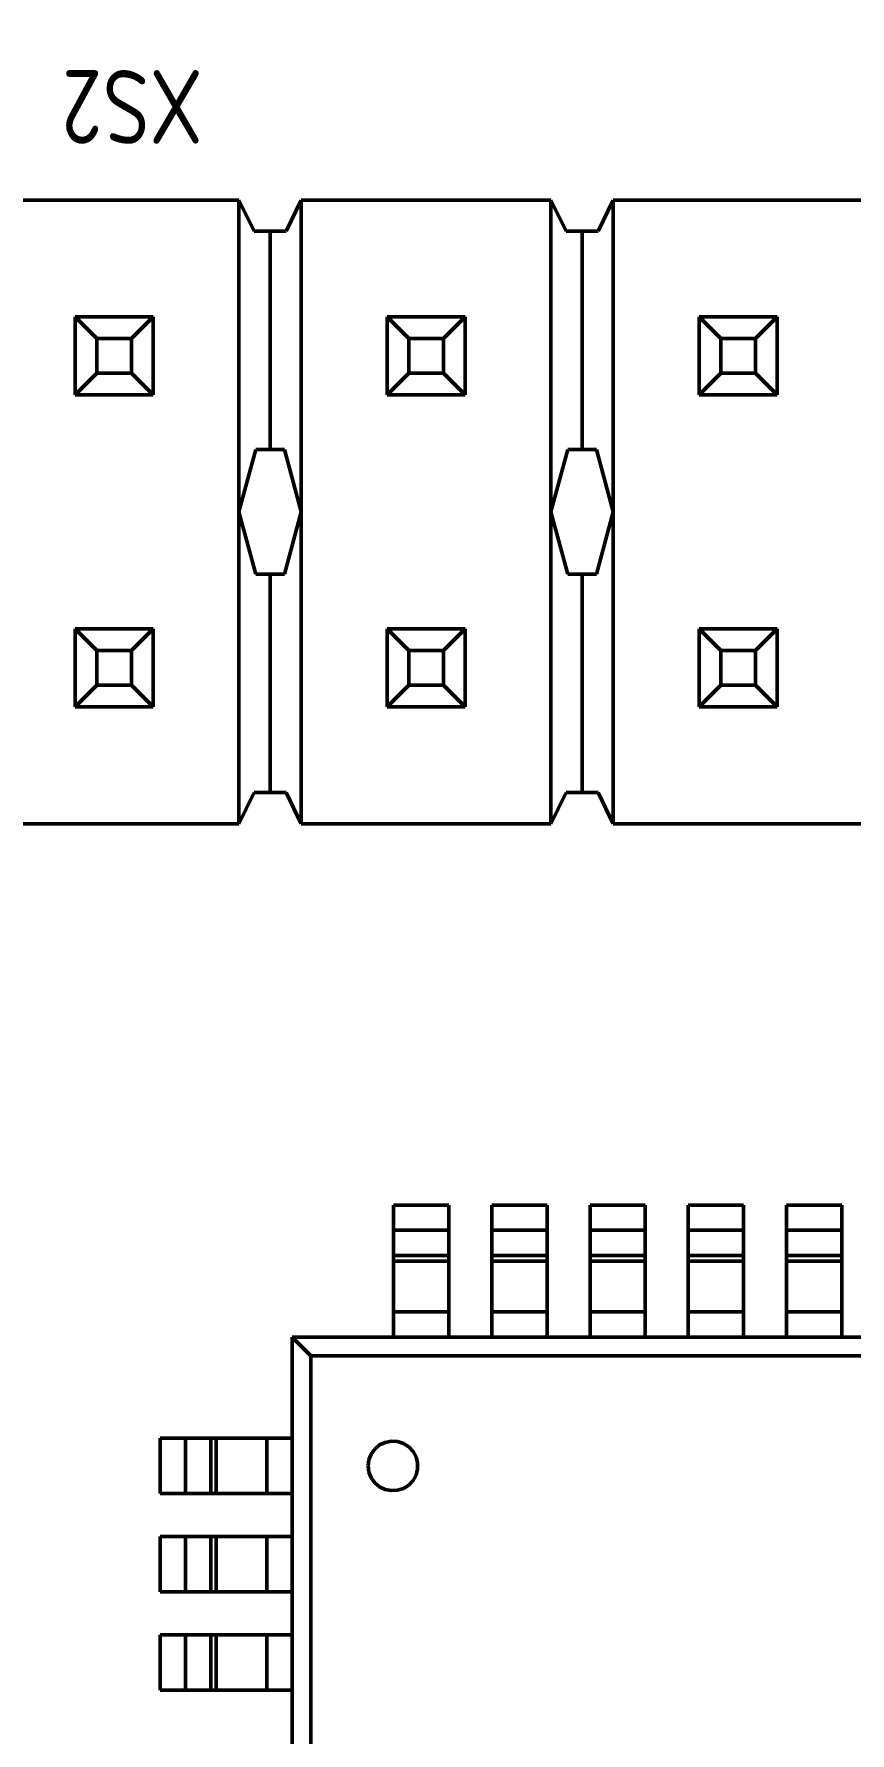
# Paper-space layout 'Layout1' of a CAD drawing. Extents: x -70 to 840, y -1 to 593.
# Drawn here: x 210.15 to 223.44, y 437.36 to 465.04 of the extents above; entities that cross this region are included whole.
import ezdxf

# ---------------------------------------------------------------- set-up
doc = ezdxf.new("R2010")
doc.units = 0
doc.header["$MEASUREMENT"] = 0
doc.layers.get('0').update_dxf_attribs({"linetype": 'CONTINUOUS', "lineweight": 15})
doc.layers.get('DEFPOINTS').update_dxf_attribs({"linetype": 'CONTINUOUS'})
doc.layers.add('Основная', color=7, linetype='CONTINUOUS', lineweight=50)
doc.styles.add('GOST type A0', font='', dxfattribs={"oblique": 15, "height": 3.5})
doc.styles.get('GOST type A0').set_extended_font_data('GOST type A')
doc.dimstyles.new('GOST type A', dxfattribs={"dimtxt": 3.5, "dimasz": 3, "dimexe": 2, "dimexo": 0, "dimgap": 1, "dimtad": 1, "dimtoh": 1, "dimtxsty": 'GOST type A0', "dimcen": 0, "dimazin": 2, "dimtfac": 1, "dimtmove": 0, "dimatfit": 3, "dimfxl": 1, "dimarcsym": 0})

# ---------------------------------------------------------------- blocks, each defined once
blk = doc.blocks.new('*D15')
at = {"color": 0, "lineweight": -2, "transparency": 16777216}
for p, q in [((92.256, 447.715), (92.256, 514.715)), ((349.456, 492.715), (349.456, 514.715)), ((95.256, 512.715), (346.456, 512.715))]:
    blk.add_line(p, q, dxfattribs=at)
at = {"color": 0, "transparency": 16777216}
for points in [[(95.256, 513.215), (95.256, 512.215), (92.256, 512.715)], [(346.456, 513.215), (346.456, 512.215), (349.456, 512.715)]]:
    blk.add_solid(points, dxfattribs=at)
at = {"layer": 'DEFPOINTS', "color": 0, "transparency": 16777216}
for p in [(349.456, 512.715), (349.456, 492.715), (92.256, 447.715)]:
    blk.add_point(p, dxfattribs=at)
at = {"color": 0, "transparency": 16777216, "insert": (220.856, 515.727), "char_height": 3.5, "attachment_point": 5, "style": 'GOST type A0'}
blk.add_mtext('128,6*', dxfattribs=at)

psp = doc.layouts.get("Layout1")

# ---------------------------------------------------------------- linework, layer by layer
at = {"layer": 'Основная'}
for p, q in [((213.488, 462.335), (209.424, 462.335)), ((209.424, 462.335), (213.488, 462.335)), ((213.488, 462.335), (209.424, 462.335)), ((209.424, 462.335), (213.488, 462.335)), ((213.736, 461.827), (213.488, 462.335)), ((213.488, 462.335), (213.736, 461.827)), ((213.488, 462.335), (213.488, 457.255)), ((213.736, 461.827), (213.488, 462.335)), ((213.488, 462.335), (213.736, 461.827)), ((213.488, 462.335), (213.488, 457.255)), ((214.504, 462.335), (214.256, 461.827)), ((214.256, 461.827), (214.504, 462.335)), ((214.504, 462.335), (214.256, 461.827)), ((214.256, 461.827), (214.504, 462.335)), ((218.568, 462.335), (214.504, 462.335)), ((214.504, 462.335), (214.504, 457.255)), ((214.504, 462.335), (218.568, 462.335)), ((218.568, 462.335), (214.504, 462.335)), ((214.504, 462.335), (214.504, 457.255)), ((214.504, 462.335), (218.568, 462.335)), ((218.816, 461.827), (218.568, 462.335)), ((218.568, 462.335), (218.816, 461.827)), ((218.568, 462.335), (218.568, 457.255)), ((218.816, 461.827), (218.568, 462.335)), ((218.568, 462.335), (218.816, 461.827)), ((218.568, 462.335), (218.568, 457.255)), ((219.584, 462.335), (219.336, 461.827)), ((219.336, 461.827), (219.584, 462.335)), ((219.584, 462.335), (219.336, 461.827)), ((219.336, 461.827), (219.584, 462.335)), ((223.648, 462.335), (219.584, 462.335)), ((219.584, 462.335), (219.584, 457.255)), ((219.584, 462.335), (223.648, 462.335)), ((223.648, 462.335), (219.584, 462.335)), ((219.584, 462.335), (219.584, 457.255)), ((219.584, 462.335), (223.648, 462.335)), ((214.256, 461.827), (213.736, 461.827)), ((213.736, 461.827), (213.996, 461.827)), ((214.256, 461.827), (213.736, 461.827)), ((213.736, 461.827), (213.996, 461.827)), ((213.996, 461.827), (213.996, 458.271)), ((213.996, 461.827), (214.256, 461.827)), ((213.996, 461.827), (213.996, 458.271)), ((213.996, 461.827), (214.256, 461.827)), ((219.336, 461.827), (218.816, 461.827)), ((218.816, 461.827), (219.076, 461.827)), ((219.336, 461.827), (218.816, 461.827)), ((218.816, 461.827), (219.076, 461.827)), ((219.076, 458.271), (219.076, 461.827)), ((219.076, 461.827), (219.336, 461.827)), ((219.076, 458.271), (219.076, 461.827)), ((219.076, 461.827), (219.336, 461.827)), ((210.822, 460.431), (212.092, 460.431)), ((210.822, 460.431), (210.822, 459.161)), ((210.822, 460.431), (211.174, 460.079)), ((210.822, 460.431), (212.092, 460.431)), ((210.822, 460.431), (210.822, 459.161)), ((210.822, 460.431), (211.174, 460.079)), ((211.74, 460.079), (212.092, 460.431)), ((211.74, 460.079), (212.092, 460.431)), ((212.092, 459.161), (212.092, 460.431)), ((212.092, 459.161), (212.092, 460.431)), ((215.902, 460.431), (217.172, 460.431)), ((215.902, 460.431), (215.902, 459.161)), ((215.902, 460.431), (216.254, 460.079)), ((215.902, 460.431), (217.172, 460.431)), ((215.902, 460.431), (215.902, 459.161)), ((215.902, 460.431), (216.254, 460.079)), ((216.82, 460.079), (217.172, 460.431)), ((216.82, 460.079), (217.172, 460.431)), ((217.172, 460.431), (217.172, 459.161)), ((217.172, 460.431), (217.172, 459.161)), ((220.982, 460.431), (220.982, 459.161)), ((220.982, 460.431), (221.334, 460.079)), ((220.982, 460.431), (222.252, 460.431)), ((220.982, 460.431), (220.982, 459.161)), ((220.982, 460.431), (221.334, 460.079)), ((220.982, 460.431), (222.252, 460.431)), ((221.9, 460.079), (222.252, 460.431)), ((221.9, 460.079), (222.252, 460.431)), ((222.252, 460.431), (222.252, 459.161)), ((222.252, 460.431), (222.252, 459.161)), ((211.174, 460.079), (211.74, 460.079)), ((211.174, 459.513), (211.174, 460.079)), ((211.174, 460.079), (211.74, 460.079)), ((211.174, 459.513), (211.174, 460.079)), ((211.74, 460.079), (211.74, 459.513)), ((211.74, 460.079), (211.74, 459.513)), ((216.254, 460.079), (216.82, 460.079)), ((216.254, 460.079), (216.254, 459.513)), ((216.254, 460.079), (216.82, 460.079)), ((216.254, 460.079), (216.254, 459.513)), ((216.82, 460.079), (216.82, 459.513)), ((216.82, 460.079), (216.82, 459.513)), ((221.334, 460.079), (221.334, 459.513)), ((221.334, 460.079), (221.9, 460.079)), ((221.334, 460.079), (221.334, 459.513)), ((221.334, 460.079), (221.9, 460.079)), ((221.9, 460.079), (221.9, 459.513)), ((221.9, 460.079), (221.9, 459.513)), ((210.822, 459.161), (211.174, 459.513)), ((210.822, 459.161), (211.174, 459.513)), ((211.174, 459.513), (211.74, 459.513)), ((211.174, 459.513), (211.74, 459.513)), ((211.74, 459.513), (212.092, 459.161)), ((211.74, 459.513), (212.092, 459.161)), ((215.902, 459.161), (216.254, 459.513)), ((215.902, 459.161), (216.254, 459.513)), ((216.254, 459.513), (216.82, 459.513)), ((216.254, 459.513), (216.82, 459.513)), ((216.82, 459.513), (217.172, 459.161)), ((216.82, 459.513), (217.172, 459.161)), ((220.982, 459.161), (221.334, 459.513)), ((220.982, 459.161), (221.334, 459.513)), ((221.334, 459.513), (221.9, 459.513)), ((221.334, 459.513), (221.9, 459.513)), ((221.9, 459.513), (222.252, 459.161)), ((221.9, 459.513), (222.252, 459.161)), ((210.822, 459.161), (212.092, 459.161)), ((210.822, 459.161), (212.092, 459.161)), ((215.902, 459.161), (217.172, 459.161)), ((215.902, 459.161), (217.172, 459.161)), ((220.982, 459.161), (222.252, 459.161)), ((220.982, 459.161), (222.252, 459.161)), ((213.488, 457.255), (213.762, 458.271)), ((213.488, 457.255), (213.762, 458.271)), ((213.762, 458.271), (213.996, 458.271)), ((213.762, 458.271), (213.996, 458.271)), ((213.996, 458.271), (214.23, 458.271)), ((213.996, 458.271), (214.23, 458.271)), ((214.23, 458.271), (214.504, 457.255)), ((214.23, 458.271), (214.504, 457.255)), ((218.568, 457.255), (218.842, 458.271)), ((218.568, 457.255), (218.842, 458.271)), ((218.842, 458.271), (219.076, 458.271)), ((218.842, 458.271), (219.076, 458.271)), ((219.076, 458.271), (219.31, 458.271)), ((219.076, 458.271), (219.31, 458.271)), ((219.31, 458.271), (219.584, 457.255)), ((219.31, 458.271), (219.584, 457.255)), ((213.488, 452.175), (213.488, 457.255)), ((213.488, 457.255), (213.762, 456.239)), ((213.488, 452.175), (213.488, 457.255)), ((213.488, 457.255), (213.762, 456.239)), ((214.23, 456.239), (214.504, 457.255)), ((214.23, 456.239), (214.504, 457.255)), ((214.504, 457.255), (214.504, 452.175)), ((214.504, 457.255), (214.504, 452.175)), ((218.568, 457.255), (218.568, 452.175)), ((218.568, 457.255), (218.842, 456.239)), ((218.568, 457.255), (218.568, 452.175)), ((218.568, 457.255), (218.842, 456.239)), ((219.31, 456.239), (219.584, 457.255)), ((219.31, 456.239), (219.584, 457.255)), ((219.584, 457.255), (219.584, 452.175)), ((219.584, 457.255), (219.584, 452.175)), ((213.762, 456.239), (213.996, 456.239)), ((213.762, 456.239), (213.996, 456.239)), ((213.996, 452.683), (213.996, 456.239)), ((213.996, 456.239), (214.23, 456.239)), ((213.996, 452.683), (213.996, 456.239)), ((213.996, 456.239), (214.23, 456.239)), ((218.842, 456.239), (219.076, 456.239)), ((218.842, 456.239), (219.076, 456.239)), ((219.076, 456.239), (219.076, 452.683)), ((219.076, 456.239), (219.31, 456.239)), ((219.076, 456.239), (219.076, 452.683)), ((219.076, 456.239), (219.31, 456.239)), ((210.822, 455.351), (211.174, 454.999)), ((210.822, 455.351), (212.092, 455.351)), ((210.822, 454.081), (210.822, 455.351)), ((210.822, 455.351), (211.174, 454.999)), ((210.822, 455.351), (212.092, 455.351)), ((210.822, 454.081), (210.822, 455.351)), ((211.74, 454.999), (212.092, 455.351)), ((211.74, 454.999), (212.092, 455.351)), ((212.092, 455.351), (212.092, 454.081)), ((212.092, 455.351), (212.092, 454.081)), ((215.902, 455.351), (216.254, 454.999)), ((215.902, 455.351), (217.172, 455.351)), ((215.902, 455.351), (215.902, 454.081)), ((215.902, 455.351), (216.254, 454.999)), ((215.902, 455.351), (217.172, 455.351)), ((215.902, 455.351), (215.902, 454.081)), ((216.82, 454.999), (217.172, 455.351)), ((216.82, 454.999), (217.172, 455.351)), ((217.172, 455.351), (217.172, 454.081)), ((217.172, 455.351), (217.172, 454.081)), ((220.982, 455.351), (221.334, 454.999)), ((220.982, 455.351), (222.252, 455.351)), ((220.982, 455.351), (220.982, 454.081)), ((220.982, 455.351), (221.334, 454.999)), ((220.982, 455.351), (222.252, 455.351)), ((220.982, 455.351), (220.982, 454.081)), ((221.9, 454.999), (222.252, 455.351)), ((221.9, 454.999), (222.252, 455.351)), ((222.252, 455.351), (222.252, 454.081)), ((222.252, 455.351), (222.252, 454.081)), ((211.174, 454.999), (211.174, 454.433)), ((211.174, 454.999), (211.74, 454.999)), ((211.174, 454.999), (211.174, 454.433)), ((211.174, 454.999), (211.74, 454.999)), ((211.74, 454.433), (211.74, 454.999)), ((211.74, 454.433), (211.74, 454.999)), ((216.254, 454.999), (216.254, 454.433)), ((216.254, 454.999), (216.82, 454.999)), ((216.254, 454.999), (216.254, 454.433)), ((216.254, 454.999), (216.82, 454.999)), ((216.82, 454.433), (216.82, 454.999)), ((216.82, 454.433), (216.82, 454.999)), ((221.334, 454.999), (221.334, 454.433)), ((221.334, 454.999), (221.9, 454.999)), ((221.334, 454.999), (221.334, 454.433)), ((221.334, 454.999), (221.9, 454.999)), ((221.9, 454.999), (221.9, 454.433)), ((221.9, 454.999), (221.9, 454.433)), ((210.822, 454.081), (211.174, 454.433)), ((210.822, 454.081), (211.174, 454.433)), ((211.174, 454.433), (211.74, 454.433)), ((211.174, 454.433), (211.74, 454.433)), ((211.74, 454.433), (212.092, 454.081)), ((211.74, 454.433), (212.092, 454.081)), ((215.902, 454.081), (216.254, 454.433)), ((215.902, 454.081), (216.254, 454.433)), ((216.254, 454.433), (216.82, 454.433)), ((216.254, 454.433), (216.82, 454.433)), ((216.82, 454.433), (217.172, 454.081)), ((216.82, 454.433), (217.172, 454.081)), ((220.982, 454.081), (221.334, 454.433)), ((220.982, 454.081), (221.334, 454.433)), ((221.334, 454.433), (221.9, 454.433)), ((221.334, 454.433), (221.9, 454.433)), ((221.9, 454.433), (222.252, 454.081)), ((221.9, 454.433), (222.252, 454.081)), ((210.822, 454.081), (212.092, 454.081)), ((210.822, 454.081), (212.092, 454.081)), ((215.902, 454.081), (217.172, 454.081)), ((215.902, 454.081), (217.172, 454.081)), ((220.982, 454.081), (222.252, 454.081)), ((220.982, 454.081), (222.252, 454.081)), ((213.488, 452.175), (213.736, 452.683)), ((213.488, 452.175), (213.736, 452.683)), ((213.488, 452.175), (213.736, 452.683)), ((213.488, 452.175), (213.736, 452.683)), ((213.736, 452.683), (214.256, 452.683)), ((213.736, 452.683), (213.996, 452.683)), ((213.736, 452.683), (214.256, 452.683)), ((213.736, 452.683), (213.996, 452.683)), ((213.996, 452.683), (214.256, 452.683)), ((213.996, 452.683), (214.256, 452.683)), ((214.256, 452.683), (214.504, 452.175)), ((214.256, 452.683), (214.504, 452.175)), ((214.256, 452.683), (214.504, 452.175)), ((214.256, 452.683), (214.504, 452.175)), ((218.568, 452.175), (218.816, 452.683)), ((218.568, 452.175), (218.816, 452.683)), ((218.568, 452.175), (218.816, 452.683)), ((218.568, 452.175), (218.816, 452.683)), ((218.816, 452.683), (219.336, 452.683)), ((218.816, 452.683), (219.076, 452.683)), ((218.816, 452.683), (219.336, 452.683)), ((218.816, 452.683), (219.076, 452.683)), ((219.076, 452.683), (219.336, 452.683)), ((219.076, 452.683), (219.336, 452.683)), ((219.336, 452.683), (219.584, 452.175)), ((219.336, 452.683), (219.584, 452.175)), ((219.336, 452.683), (219.584, 452.175)), ((219.336, 452.683), (219.584, 452.175)), ((209.424, 452.175), (213.488, 452.175)), ((209.424, 452.175), (213.488, 452.175)), ((209.424, 452.175), (213.488, 452.175)), ((209.424, 452.175), (213.488, 452.175)), ((214.504, 452.175), (218.568, 452.175)), ((214.504, 452.175), (218.568, 452.175)), ((214.504, 452.175), (218.568, 452.175)), ((214.504, 452.175), (218.568, 452.175)), ((219.584, 452.175), (223.648, 452.175)), ((219.584, 452.175), (223.648, 452.175)), ((219.584, 452.175), (223.648, 452.175)), ((219.584, 452.175), (223.648, 452.175)), ((216.906, 445.965), (216.006, 445.965)), ((216.006, 445.965), (216.006, 443.815)), ((216.006, 445.965), (216.006, 445.553)), ((216.006, 445.965), (216.906, 445.965)), ((216.906, 445.965), (216.006, 445.965)), ((216.006, 445.965), (216.006, 443.815)), ((216.006, 445.965), (216.006, 445.553)), ((216.006, 445.965), (216.906, 445.965)), ((216.906, 443.815), (216.906, 445.965)), ((216.906, 445.965), (216.906, 445.553)), ((216.906, 443.815), (216.906, 445.965)), ((216.906, 445.965), (216.906, 445.553)), ((218.506, 445.965), (217.606, 445.965)), ((217.606, 445.965), (217.606, 443.815)), ((217.606, 445.965), (217.606, 445.553)), ((217.606, 445.965), (218.506, 445.965)), ((218.506, 445.965), (217.606, 445.965)), ((217.606, 445.965), (217.606, 443.815)), ((217.606, 445.965), (217.606, 445.553)), ((217.606, 445.965), (218.506, 445.965)), ((218.506, 443.815), (218.506, 445.965)), ((218.506, 445.965), (218.506, 445.553)), ((218.506, 443.815), (218.506, 445.965)), ((218.506, 445.965), (218.506, 445.553)), ((220.106, 445.965), (219.206, 445.965)), ((219.206, 445.965), (219.206, 443.815)), ((219.206, 445.965), (219.206, 445.553)), ((219.206, 445.965), (220.106, 445.965)), ((220.106, 445.965), (219.206, 445.965)), ((219.206, 445.965), (219.206, 443.815)), ((219.206, 445.965), (219.206, 445.553)), ((219.206, 445.965), (220.106, 445.965)), ((220.106, 443.815), (220.106, 445.965)), ((220.106, 445.965), (220.106, 445.553)), ((220.106, 443.815), (220.106, 445.965)), ((220.106, 445.965), (220.106, 445.553)), ((221.706, 445.965), (220.806, 445.965)), ((220.806, 445.965), (220.806, 443.815)), ((220.806, 445.965), (220.806, 445.553)), ((220.806, 445.965), (221.706, 445.965)), ((221.706, 445.965), (220.806, 445.965)), ((220.806, 445.965), (220.806, 443.815)), ((220.806, 445.965), (220.806, 445.553)), ((220.806, 445.965), (221.706, 445.965)), ((221.706, 443.815), (221.706, 445.965)), ((221.706, 445.965), (221.706, 445.553)), ((221.706, 443.815), (221.706, 445.965)), ((221.706, 445.965), (221.706, 445.553)), ((223.306, 445.965), (222.406, 445.965)), ((222.406, 445.965), (222.406, 443.815)), ((222.406, 445.965), (222.406, 445.553)), ((222.406, 445.965), (223.306, 445.965)), ((223.306, 445.965), (222.406, 445.965)), ((222.406, 445.965), (222.406, 443.815)), ((222.406, 445.965), (222.406, 445.553)), ((222.406, 445.965), (223.306, 445.965)), ((223.306, 443.815), (223.306, 445.965)), ((223.306, 445.553), (223.306, 445.965)), ((223.306, 443.815), (223.306, 445.965)), ((223.306, 445.553), (223.306, 445.965)), ((216.006, 445.553), (216.006, 445.443)), ((216.006, 445.553), (216.906, 445.553)), ((216.006, 445.553), (216.006, 445.443)), ((216.006, 445.553), (216.906, 445.553)), ((216.006, 445.443), (216.006, 445.339)), ((216.006, 445.443), (216.006, 445.339)), ((216.006, 445.339), (216.006, 445.251)), ((216.006, 445.339), (216.006, 445.251)), ((216.906, 445.553), (216.906, 445.443)), ((216.906, 445.553), (216.906, 445.443)), ((216.906, 445.443), (216.906, 445.339)), ((216.906, 445.443), (216.906, 445.339)), ((216.906, 445.339), (216.906, 445.251)), ((216.906, 445.339), (216.906, 445.251)), ((217.606, 445.553), (217.606, 445.443)), ((217.606, 445.553), (218.506, 445.553)), ((217.606, 445.553), (217.606, 445.443)), ((217.606, 445.553), (218.506, 445.553)), ((217.606, 445.443), (217.606, 445.339)), ((217.606, 445.443), (217.606, 445.339)), ((217.606, 445.339), (217.606, 445.251)), ((217.606, 445.339), (217.606, 445.251)), ((218.506, 445.553), (218.506, 445.443)), ((218.506, 445.553), (218.506, 445.443)), ((218.506, 445.443), (218.506, 445.339)), ((218.506, 445.443), (218.506, 445.339)), ((218.506, 445.339), (218.506, 445.251)), ((218.506, 445.339), (218.506, 445.251)), ((219.206, 445.553), (219.206, 445.443)), ((219.206, 445.553), (220.106, 445.553)), ((219.206, 445.553), (219.206, 445.443)), ((219.206, 445.553), (220.106, 445.553)), ((219.206, 445.443), (219.206, 445.339)), ((219.206, 445.443), (219.206, 445.339)), ((219.206, 445.339), (219.206, 445.251)), ((219.206, 445.339), (219.206, 445.251)), ((220.106, 445.553), (220.106, 445.443)), ((220.106, 445.553), (220.106, 445.443)), ((220.106, 445.443), (220.106, 445.339)), ((220.106, 445.443), (220.106, 445.339)), ((220.106, 445.339), (220.106, 445.251)), ((220.106, 445.339), (220.106, 445.251)), ((220.806, 445.443), (220.806, 445.553)), ((220.806, 445.553), (221.706, 445.553)), ((220.806, 445.443), (220.806, 445.553)), ((220.806, 445.553), (221.706, 445.553)), ((220.806, 445.443), (220.806, 445.339)), ((220.806, 445.443), (220.806, 445.339)), ((220.806, 445.339), (220.806, 445.251)), ((220.806, 445.339), (220.806, 445.251)), ((221.706, 445.443), (221.706, 445.553)), ((221.706, 445.443), (221.706, 445.553)), ((221.706, 445.443), (221.706, 445.339)), ((221.706, 445.443), (221.706, 445.339)), ((221.706, 445.339), (221.706, 445.251)), ((221.706, 445.339), (221.706, 445.251)), ((222.406, 445.443), (222.406, 445.553)), ((222.406, 445.553), (223.306, 445.553)), ((222.406, 445.443), (222.406, 445.553)), ((222.406, 445.553), (223.306, 445.553)), ((222.406, 445.443), (222.406, 445.339)), ((222.406, 445.443), (222.406, 445.339)), ((222.406, 445.339), (222.406, 445.251)), ((222.406, 445.339), (222.406, 445.251)), ((223.306, 445.553), (223.306, 445.443)), ((223.306, 445.553), (223.306, 445.443)), ((223.306, 445.443), (223.306, 445.339)), ((223.306, 445.443), (223.306, 445.339)), ((223.306, 445.339), (223.306, 445.251)), ((223.306, 445.339), (223.306, 445.251)), ((216.006, 445.251), (216.006, 445.183)), ((216.006, 445.251), (216.006, 445.183)), ((216.006, 445.183), (216.006, 445.141)), ((216.006, 445.183), (216.006, 445.141)), ((216.006, 445.141), (216.006, 445.051)), ((216.006, 445.141), (216.906, 445.141)), ((216.006, 445.141), (216.006, 445.051)), ((216.006, 445.141), (216.906, 445.141)), ((216.006, 445.051), (216.006, 444.967)), ((216.006, 445.051), (216.906, 445.051)), ((216.006, 445.051), (216.006, 444.967)), ((216.006, 445.051), (216.906, 445.051)), ((216.906, 445.251), (216.906, 445.183)), ((216.906, 445.251), (216.906, 445.183)), ((216.906, 445.183), (216.906, 445.141)), ((216.906, 445.183), (216.906, 445.141)), ((216.906, 445.141), (216.906, 445.051)), ((216.906, 445.141), (216.906, 445.051)), ((216.906, 445.051), (216.906, 444.967)), ((216.906, 445.051), (216.906, 444.967)), ((217.606, 445.251), (217.606, 445.183)), ((217.606, 445.251), (217.606, 445.183)), ((217.606, 445.183), (217.606, 445.141)), ((217.606, 445.183), (217.606, 445.141)), ((217.606, 445.141), (217.606, 445.051)), ((217.606, 445.141), (218.506, 445.141)), ((217.606, 445.141), (217.606, 445.051)), ((217.606, 445.141), (218.506, 445.141)), ((217.606, 445.051), (217.606, 444.967)), ((217.606, 445.051), (218.506, 445.051)), ((217.606, 445.051), (217.606, 444.967)), ((217.606, 445.051), (218.506, 445.051)), ((218.506, 445.251), (218.506, 445.183)), ((218.506, 445.251), (218.506, 445.183)), ((218.506, 445.183), (218.506, 445.141)), ((218.506, 445.183), (218.506, 445.141)), ((218.506, 445.141), (218.506, 445.051)), ((218.506, 445.141), (218.506, 445.051)), ((218.506, 445.051), (218.506, 444.967)), ((218.506, 445.051), (218.506, 444.967)), ((219.206, 445.251), (219.206, 445.183)), ((219.206, 445.251), (219.206, 445.183)), ((219.206, 445.183), (219.206, 445.141)), ((219.206, 445.183), (219.206, 445.141)), ((219.206, 445.141), (219.206, 445.051)), ((219.206, 445.141), (220.106, 445.141)), ((219.206, 445.141), (219.206, 445.051)), ((219.206, 445.141), (220.106, 445.141)), ((219.206, 445.051), (219.206, 444.967)), ((219.206, 445.051), (220.106, 445.051)), ((219.206, 445.051), (219.206, 444.967)), ((219.206, 445.051), (220.106, 445.051)), ((220.106, 445.251), (220.106, 445.183)), ((220.106, 445.251), (220.106, 445.183)), ((220.106, 445.183), (220.106, 445.141)), ((220.106, 445.183), (220.106, 445.141)), ((220.106, 445.141), (220.106, 445.051)), ((220.106, 445.141), (220.106, 445.051)), ((220.106, 445.051), (220.106, 444.967)), ((220.106, 445.051), (220.106, 444.967)), ((220.806, 445.251), (220.806, 445.183)), ((220.806, 445.251), (220.806, 445.183)), ((220.806, 445.183), (220.806, 445.141)), ((220.806, 445.183), (220.806, 445.141)), ((220.806, 445.141), (220.806, 445.051)), ((220.806, 445.141), (221.706, 445.141)), ((220.806, 445.141), (220.806, 445.051)), ((220.806, 445.141), (221.706, 445.141)), ((220.806, 445.051), (220.806, 444.967)), ((220.806, 445.051), (221.706, 445.051)), ((220.806, 445.051), (220.806, 444.967)), ((220.806, 445.051), (221.706, 445.051)), ((221.706, 445.251), (221.706, 445.183)), ((221.706, 445.251), (221.706, 445.183)), ((221.706, 445.183), (221.706, 445.141)), ((221.706, 445.183), (221.706, 445.141)), ((221.706, 445.141), (221.706, 445.051)), ((221.706, 445.141), (221.706, 445.051)), ((221.706, 445.051), (221.706, 444.967)), ((221.706, 445.051), (221.706, 444.967)), ((222.406, 445.251), (222.406, 445.183)), ((222.406, 445.251), (222.406, 445.183)), ((222.406, 445.183), (222.406, 445.141)), ((222.406, 445.183), (222.406, 445.141)), ((222.406, 445.141), (222.406, 445.051)), ((222.406, 445.141), (223.306, 445.141)), ((222.406, 445.141), (222.406, 445.051)), ((222.406, 445.141), (223.306, 445.141)), ((222.406, 445.051), (222.406, 444.967)), ((222.406, 445.051), (223.306, 445.051)), ((222.406, 445.051), (222.406, 444.967)), ((222.406, 445.051), (223.306, 445.051)), ((223.306, 445.251), (223.306, 445.183)), ((223.306, 445.251), (223.306, 445.183)), ((223.306, 445.183), (223.306, 445.141)), ((223.306, 445.183), (223.306, 445.141)), ((223.306, 445.141), (223.306, 445.051)), ((223.306, 445.141), (223.306, 445.051)), ((223.306, 444.967), (223.306, 445.051)), ((223.306, 444.967), (223.306, 445.051)), ((216.006, 444.967), (216.006, 444.831)), ((216.006, 444.967), (216.006, 444.831)), ((216.006, 444.831), (216.006, 444.653)), ((216.006, 444.831), (216.006, 444.653)), ((216.906, 444.967), (216.906, 444.831)), ((216.906, 444.967), (216.906, 444.831)), ((216.906, 444.831), (216.906, 444.653)), ((216.906, 444.831), (216.906, 444.653)), ((217.606, 444.967), (217.606, 444.831)), ((217.606, 444.967), (217.606, 444.831)), ((217.606, 444.831), (217.606, 444.653)), ((217.606, 444.831), (217.606, 444.653)), ((218.506, 444.967), (218.506, 444.831)), ((218.506, 444.967), (218.506, 444.831)), ((218.506, 444.831), (218.506, 444.653)), ((218.506, 444.831), (218.506, 444.653)), ((219.206, 444.967), (219.206, 444.831)), ((219.206, 444.967), (219.206, 444.831)), ((219.206, 444.831), (219.206, 444.653)), ((219.206, 444.831), (219.206, 444.653)), ((220.106, 444.967), (220.106, 444.831)), ((220.106, 444.967), (220.106, 444.831)), ((220.106, 444.831), (220.106, 444.653)), ((220.106, 444.831), (220.106, 444.653)), ((220.806, 444.967), (220.806, 444.831)), ((220.806, 444.967), (220.806, 444.831)), ((220.806, 444.831), (220.806, 444.653)), ((220.806, 444.831), (220.806, 444.653)), ((221.706, 444.967), (221.706, 444.831)), ((221.706, 444.967), (221.706, 444.831)), ((221.706, 444.831), (221.706, 444.653)), ((221.706, 444.831), (221.706, 444.653)), ((222.406, 444.967), (222.406, 444.831)), ((222.406, 444.967), (222.406, 444.831)), ((222.406, 444.831), (222.406, 444.653)), ((222.406, 444.831), (222.406, 444.653)), ((223.306, 444.967), (223.306, 444.831)), ((223.306, 444.967), (223.306, 444.831)), ((223.306, 444.831), (223.306, 444.653)), ((223.306, 444.831), (223.306, 444.653)), ((216.006, 444.449), (216.006, 444.653)), ((216.006, 444.449), (216.006, 444.653)), ((216.906, 444.653), (216.906, 444.449)), ((216.906, 444.653), (216.906, 444.449)), ((217.606, 444.653), (217.606, 444.449)), ((217.606, 444.653), (217.606, 444.449)), ((218.506, 444.653), (218.506, 444.449)), ((218.506, 444.653), (218.506, 444.449)), ((219.206, 444.653), (219.206, 444.449)), ((219.206, 444.653), (219.206, 444.449)), ((220.106, 444.653), (220.106, 444.449)), ((220.106, 444.653), (220.106, 444.449)), ((220.806, 444.653), (220.806, 444.449)), ((220.806, 444.653), (220.806, 444.449)), ((221.706, 444.653), (221.706, 444.449)), ((221.706, 444.653), (221.706, 444.449)), ((222.406, 444.653), (222.406, 444.449)), ((222.406, 444.653), (222.406, 444.449)), ((223.306, 444.653), (223.306, 444.449)), ((223.306, 444.653), (223.306, 444.449)), ((216.006, 444.449), (216.006, 444.227)), ((216.006, 444.449), (216.006, 444.227)), ((216.006, 444.227), (216.006, 443.815)), ((216.006, 444.227), (216.906, 444.227)), ((216.006, 444.227), (216.006, 443.815)), ((216.006, 444.227), (216.906, 444.227)), ((216.906, 444.449), (216.906, 444.227)), ((216.906, 444.449), (216.906, 444.227)), ((216.906, 444.227), (216.906, 443.815)), ((216.906, 444.227), (216.906, 443.815)), ((217.606, 444.449), (217.606, 444.227)), ((217.606, 444.449), (217.606, 444.227)), ((217.606, 444.227), (217.606, 443.815)), ((217.606, 444.227), (218.506, 444.227)), ((217.606, 444.227), (217.606, 443.815)), ((217.606, 444.227), (218.506, 444.227)), ((218.506, 444.449), (218.506, 444.227)), ((218.506, 444.449), (218.506, 444.227)), ((218.506, 444.227), (218.506, 443.815)), ((218.506, 444.227), (218.506, 443.815)), ((219.206, 444.449), (219.206, 444.227)), ((219.206, 444.449), (219.206, 444.227)), ((219.206, 444.227), (219.206, 443.815)), ((219.206, 444.227), (220.106, 444.227)), ((219.206, 444.227), (219.206, 443.815)), ((219.206, 444.227), (220.106, 444.227)), ((220.106, 444.449), (220.106, 444.227)), ((220.106, 444.449), (220.106, 444.227)), ((220.106, 444.227), (220.106, 443.815)), ((220.106, 444.227), (220.106, 443.815)), ((220.806, 444.449), (220.806, 444.227)), ((220.806, 444.449), (220.806, 444.227)), ((220.806, 444.227), (220.806, 443.815)), ((220.806, 444.227), (221.706, 444.227)), ((220.806, 444.227), (220.806, 443.815)), ((220.806, 444.227), (221.706, 444.227)), ((221.706, 444.449), (221.706, 444.227)), ((221.706, 444.449), (221.706, 444.227)), ((221.706, 444.227), (221.706, 443.815)), ((221.706, 444.227), (221.706, 443.815)), ((222.406, 444.449), (222.406, 444.227)), ((222.406, 444.449), (222.406, 444.227)), ((222.406, 444.227), (222.406, 443.815)), ((222.406, 444.227), (223.306, 444.227)), ((222.406, 444.227), (222.406, 443.815)), ((222.406, 444.227), (223.306, 444.227)), ((223.306, 444.449), (223.306, 444.227)), ((223.306, 444.449), (223.306, 444.227)), ((223.306, 443.815), (223.306, 444.227)), ((223.306, 443.815), (223.306, 444.227)), ((216.006, 443.815), (214.356, 443.815)), ((214.356, 443.815), (214.356, 442.165)), ((214.356, 423.615), (214.356, 443.815)), ((214.356, 443.815), (214.66, 443.511)), ((214.356, 443.815), (234.556, 443.815)), ((216.006, 443.815), (214.356, 443.815)), ((214.356, 443.815), (214.356, 442.165)), ((214.356, 423.615), (214.356, 443.815)), ((214.356, 443.815), (214.66, 443.511)), ((214.356, 443.815), (234.556, 443.815)), ((217.606, 443.815), (216.906, 443.815)), ((217.606, 443.815), (216.906, 443.815)), ((219.206, 443.815), (218.506, 443.815)), ((219.206, 443.815), (218.506, 443.815)), ((220.806, 443.815), (220.106, 443.815)), ((220.806, 443.815), (220.106, 443.815)), ((222.406, 443.815), (221.706, 443.815)), ((222.406, 443.815), (221.706, 443.815)), ((224.006, 443.815), (223.306, 443.815)), ((224.006, 443.815), (223.306, 443.815)), ((214.66, 423.919), (214.66, 443.511)), ((214.66, 443.511), (234.252, 443.511)), ((214.66, 423.919), (214.66, 443.511)), ((214.66, 443.511), (234.252, 443.511)), ((214.356, 442.165), (212.206, 442.165)), ((212.206, 442.165), (212.206, 441.265)), ((212.206, 442.165), (212.618, 442.165)), ((212.206, 442.165), (212.206, 441.265)), ((214.356, 442.165), (212.206, 442.165)), ((212.206, 442.165), (212.206, 441.265)), ((212.206, 442.165), (212.618, 442.165)), ((212.206, 442.165), (212.206, 441.265)), ((212.618, 442.165), (212.728, 442.165)), ((212.618, 442.165), (212.618, 441.265)), ((212.618, 442.165), (212.728, 442.165)), ((212.618, 442.165), (212.618, 441.265)), ((212.728, 442.165), (212.832, 442.165)), ((212.728, 442.165), (212.832, 442.165)), ((212.832, 442.165), (212.92, 442.165)), ((212.832, 442.165), (212.92, 442.165)), ((212.92, 442.165), (212.988, 442.165)), ((212.92, 442.165), (212.988, 442.165)), ((212.988, 442.165), (213.03, 442.165)), ((212.988, 442.165), (213.03, 442.165)), ((213.03, 442.165), (213.12, 442.165)), ((213.03, 442.165), (213.03, 441.265)), ((213.03, 442.165), (213.12, 442.165)), ((213.03, 442.165), (213.03, 441.265)), ((213.12, 442.165), (213.206, 442.165)), ((213.12, 442.165), (213.12, 441.265)), ((213.12, 442.165), (213.206, 442.165)), ((213.12, 442.165), (213.12, 441.265)), ((213.206, 442.165), (213.34, 442.165)), ((213.206, 442.165), (213.34, 442.165)), ((213.34, 442.165), (213.518, 442.165)), ((213.34, 442.165), (213.518, 442.165)), ((213.518, 442.165), (213.724, 442.165)), ((213.518, 442.165), (213.724, 442.165)), ((213.724, 442.165), (213.944, 442.165)), ((213.724, 442.165), (213.944, 442.165)), ((213.944, 442.165), (214.356, 442.165)), ((213.944, 442.165), (213.944, 441.265)), ((213.944, 442.165), (214.356, 442.165)), ((213.944, 442.165), (213.944, 441.265)), ((215.642, 441.909), (215.702, 441.991)), ((215.642, 441.909), (215.702, 441.991)), ((215.702, 441.991), (215.78, 442.057)), ((215.702, 441.991), (215.78, 442.057)), ((215.78, 442.057), (215.872, 442.099)), ((215.78, 442.057), (215.872, 442.099)), ((215.872, 442.099), (215.97, 442.119)), ((215.872, 442.099), (215.97, 442.119)), ((215.97, 442.119), (216.072, 442.113)), ((215.97, 442.119), (216.072, 442.113)), ((216.072, 442.113), (216.168, 442.081)), ((216.072, 442.113), (216.168, 442.081)), ((216.168, 442.081), (216.254, 442.027)), ((216.168, 442.081), (216.254, 442.027)), ((216.254, 442.027), (216.324, 441.953)), ((216.254, 442.027), (216.324, 441.953)), ((215.592, 441.715), (215.604, 441.815)), ((215.592, 441.715), (215.604, 441.815)), ((215.592, 441.715), (215.604, 441.615)), ((215.592, 441.715), (215.604, 441.615)), ((215.604, 441.815), (215.642, 441.909)), ((215.604, 441.815), (215.642, 441.909)), ((216.324, 441.953), (216.372, 441.863)), ((216.324, 441.953), (216.372, 441.863)), ((216.372, 441.863), (216.398, 441.765)), ((216.372, 441.863), (216.398, 441.765)), ((216.398, 441.765), (216.398, 441.665)), ((216.398, 441.765), (216.398, 441.665)), ((215.604, 441.615), (215.642, 441.521)), ((215.604, 441.615), (215.642, 441.521)), ((215.642, 441.521), (215.702, 441.439)), ((215.642, 441.521), (215.702, 441.439)), ((215.702, 441.439), (215.78, 441.375)), ((215.702, 441.439), (215.78, 441.375)), ((216.254, 441.403), (216.324, 441.477)), ((216.254, 441.403), (216.324, 441.477)), ((216.324, 441.477), (216.372, 441.567)), ((216.324, 441.477), (216.372, 441.567)), ((216.372, 441.567), (216.398, 441.665)), ((216.372, 441.567), (216.398, 441.665)), ((212.206, 441.265), (214.356, 441.265)), ((212.206, 441.265), (212.618, 441.265)), ((212.206, 441.265), (214.356, 441.265)), ((212.206, 441.265), (212.618, 441.265)), ((212.618, 441.265), (212.728, 441.265)), ((212.618, 441.265), (212.728, 441.265)), ((212.728, 441.265), (212.832, 441.265)), ((212.728, 441.265), (212.832, 441.265)), ((212.832, 441.265), (212.92, 441.265)), ((212.832, 441.265), (212.92, 441.265)), ((212.92, 441.265), (212.988, 441.265)), ((212.92, 441.265), (212.988, 441.265)), ((212.988, 441.265), (213.03, 441.265)), ((212.988, 441.265), (213.03, 441.265)), ((213.03, 441.265), (213.12, 441.265)), ((213.03, 441.265), (213.12, 441.265)), ((213.12, 441.265), (213.206, 441.265)), ((213.12, 441.265), (213.206, 441.265)), ((213.206, 441.265), (213.34, 441.265)), ((213.206, 441.265), (213.34, 441.265)), ((213.34, 441.265), (213.518, 441.265)), ((213.34, 441.265), (213.518, 441.265)), ((213.518, 441.265), (213.724, 441.265)), ((213.518, 441.265), (213.724, 441.265)), ((213.724, 441.265), (213.944, 441.265)), ((213.724, 441.265), (213.944, 441.265)), ((213.944, 441.265), (214.356, 441.265)), ((213.944, 441.265), (214.356, 441.265)), ((214.356, 441.265), (214.356, 440.565)), ((214.356, 441.265), (214.356, 440.565)), ((215.78, 441.375), (215.872, 441.331)), ((215.78, 441.375), (215.872, 441.331)), ((215.872, 441.331), (215.97, 441.313)), ((215.872, 441.331), (215.97, 441.313)), ((215.97, 441.313), (216.072, 441.319)), ((215.97, 441.313), (216.072, 441.319)), ((216.072, 441.319), (216.168, 441.349)), ((216.072, 441.319), (216.168, 441.349)), ((216.168, 441.349), (216.254, 441.403)), ((216.168, 441.349), (216.254, 441.403)), ((214.356, 440.565), (212.206, 440.565)), ((212.206, 440.565), (212.206, 439.665)), ((212.206, 440.565), (212.618, 440.565)), ((212.206, 440.565), (212.206, 439.665)), ((214.356, 440.565), (212.206, 440.565)), ((212.206, 440.565), (212.206, 439.665)), ((212.206, 440.565), (212.618, 440.565)), ((212.206, 440.565), (212.206, 439.665)), ((212.618, 440.565), (212.728, 440.565)), ((212.618, 440.565), (212.618, 439.665)), ((212.618, 440.565), (212.728, 440.565)), ((212.618, 440.565), (212.618, 439.665)), ((212.728, 440.565), (212.832, 440.565)), ((212.728, 440.565), (212.832, 440.565)), ((212.832, 440.565), (212.92, 440.565)), ((212.832, 440.565), (212.92, 440.565)), ((212.92, 440.565), (212.988, 440.565)), ((212.92, 440.565), (212.988, 440.565)), ((212.988, 440.565), (213.03, 440.565)), ((212.988, 440.565), (213.03, 440.565)), ((213.03, 440.565), (213.12, 440.565)), ((213.03, 440.565), (213.03, 439.665)), ((213.03, 440.565), (213.12, 440.565)), ((213.03, 440.565), (213.03, 439.665)), ((213.12, 440.565), (213.206, 440.565)), ((213.12, 440.565), (213.12, 439.665)), ((213.12, 440.565), (213.206, 440.565)), ((213.12, 440.565), (213.12, 439.665)), ((213.206, 440.565), (213.34, 440.565)), ((213.206, 440.565), (213.34, 440.565)), ((213.34, 440.565), (213.518, 440.565)), ((213.34, 440.565), (213.518, 440.565)), ((213.518, 440.565), (213.724, 440.565)), ((213.518, 440.565), (213.724, 440.565)), ((213.724, 440.565), (213.944, 440.565)), ((213.724, 440.565), (213.944, 440.565)), ((213.944, 440.565), (214.356, 440.565)), ((213.944, 440.565), (213.944, 439.665)), ((213.944, 440.565), (214.356, 440.565)), ((213.944, 440.565), (213.944, 439.665)), ((212.206, 439.665), (214.356, 439.665)), ((212.206, 439.665), (212.618, 439.665)), ((212.206, 439.665), (214.356, 439.665)), ((212.206, 439.665), (212.618, 439.665)), ((212.618, 439.665), (212.728, 439.665)), ((212.618, 439.665), (212.728, 439.665)), ((212.728, 439.665), (212.832, 439.665)), ((212.728, 439.665), (212.832, 439.665)), ((212.832, 439.665), (212.92, 439.665)), ((212.832, 439.665), (212.92, 439.665)), ((212.92, 439.665), (212.988, 439.665)), ((212.92, 439.665), (212.988, 439.665)), ((212.988, 439.665), (213.03, 439.665)), ((212.988, 439.665), (213.03, 439.665)), ((213.03, 439.665), (213.12, 439.665)), ((213.03, 439.665), (213.12, 439.665)), ((213.12, 439.665), (213.206, 439.665)), ((213.12, 439.665), (213.206, 439.665)), ((213.206, 439.665), (213.34, 439.665)), ((213.206, 439.665), (213.34, 439.665)), ((213.34, 439.665), (213.518, 439.665)), ((213.34, 439.665), (213.518, 439.665)), ((213.518, 439.665), (213.724, 439.665)), ((213.518, 439.665), (213.724, 439.665)), ((213.724, 439.665), (213.944, 439.665)), ((213.724, 439.665), (213.944, 439.665)), ((213.944, 439.665), (214.356, 439.665)), ((213.944, 439.665), (214.356, 439.665)), ((214.356, 439.665), (214.356, 438.965)), ((214.356, 439.665), (214.356, 438.965)), ((214.356, 438.965), (212.206, 438.965)), ((212.206, 438.965), (212.206, 438.065)), ((212.206, 438.965), (212.618, 438.965)), ((212.206, 438.965), (212.206, 438.065)), ((214.356, 438.965), (212.206, 438.965)), ((212.206, 438.965), (212.206, 438.065)), ((212.206, 438.965), (212.618, 438.965)), ((212.206, 438.965), (212.206, 438.065)), ((212.618, 438.965), (212.728, 438.965)), ((212.618, 438.965), (212.618, 438.065)), ((212.618, 438.965), (212.728, 438.965)), ((212.618, 438.965), (212.618, 438.065)), ((212.728, 438.965), (212.832, 438.965)), ((212.728, 438.965), (212.832, 438.965)), ((212.832, 438.965), (212.92, 438.965)), ((212.832, 438.965), (212.92, 438.965)), ((212.92, 438.965), (212.988, 438.965)), ((212.92, 438.965), (212.988, 438.965)), ((212.988, 438.965), (213.03, 438.965)), ((212.988, 438.965), (213.03, 438.965)), ((213.03, 438.965), (213.12, 438.965)), ((213.03, 438.965), (213.03, 438.065)), ((213.03, 438.965), (213.12, 438.965)), ((213.03, 438.965), (213.03, 438.065)), ((213.12, 438.965), (213.206, 438.965)), ((213.12, 438.965), (213.12, 438.065)), ((213.12, 438.965), (213.206, 438.965)), ((213.12, 438.965), (213.12, 438.065)), ((213.206, 438.965), (213.34, 438.965)), ((213.206, 438.965), (213.34, 438.965)), ((213.34, 438.965), (213.518, 438.965)), ((213.34, 438.965), (213.518, 438.965)), ((213.518, 438.965), (213.724, 438.965)), ((213.518, 438.965), (213.724, 438.965)), ((213.724, 438.965), (213.944, 438.965)), ((213.724, 438.965), (213.944, 438.965)), ((213.944, 438.965), (214.356, 438.965)), ((213.944, 438.965), (213.944, 438.065)), ((213.944, 438.965), (214.356, 438.965)), ((213.944, 438.965), (213.944, 438.065)), ((212.206, 438.065), (214.356, 438.065)), ((212.206, 438.065), (212.618, 438.065)), ((212.206, 438.065), (214.356, 438.065)), ((212.206, 438.065), (212.618, 438.065)), ((212.618, 438.065), (212.728, 438.065)), ((212.618, 438.065), (212.728, 438.065)), ((212.728, 438.065), (212.832, 438.065)), ((212.728, 438.065), (212.832, 438.065)), ((212.832, 438.065), (212.92, 438.065)), ((212.832, 438.065), (212.92, 438.065)), ((212.92, 438.065), (212.988, 438.065)), ((212.92, 438.065), (212.988, 438.065)), ((212.988, 438.065), (213.03, 438.065)), ((212.988, 438.065), (213.03, 438.065)), ((213.03, 438.065), (213.12, 438.065)), ((213.03, 438.065), (213.12, 438.065)), ((213.12, 438.065), (213.206, 438.065)), ((213.12, 438.065), (213.206, 438.065)), ((213.206, 438.065), (213.34, 438.065)), ((213.206, 438.065), (213.34, 438.065)), ((213.34, 438.065), (213.518, 438.065)), ((213.34, 438.065), (213.518, 438.065)), ((213.518, 438.065), (213.724, 438.065)), ((213.518, 438.065), (213.724, 438.065)), ((213.724, 438.065), (213.944, 438.065)), ((213.724, 438.065), (213.944, 438.065)), ((213.944, 438.065), (214.356, 438.065)), ((213.944, 438.065), (214.356, 438.065)), ((214.356, 438.065), (214.356, 437.365)), ((214.356, 438.065), (214.356, 437.365))]:
    psp.add_line(p, q, dxfattribs=at)

# ---------------------------------------------------------------- texts
at = {"layer": 'Основная', "style": 'GOST type A0'}
psp.add_text('XS2', height=1.2, rotation=180, dxfattribs=at).set_placement((212.902, 464.452))

# ---------------------------------------------------------------- dimensions: what is measured, and where the dimension line sits
dim = psp.add_linear_dim(base=(349.456, 512.715), p1=(92.256, 447.715), p2=(349.456, 492.715), text='128,6*', dimstyle='GOST type A')
dim.commit()
dim.dimension.update_dxf_attribs({"geometry": '*D15', "text_midpoint": (220.856, 515.727)})

doc.saveas('drawing.dxf')
